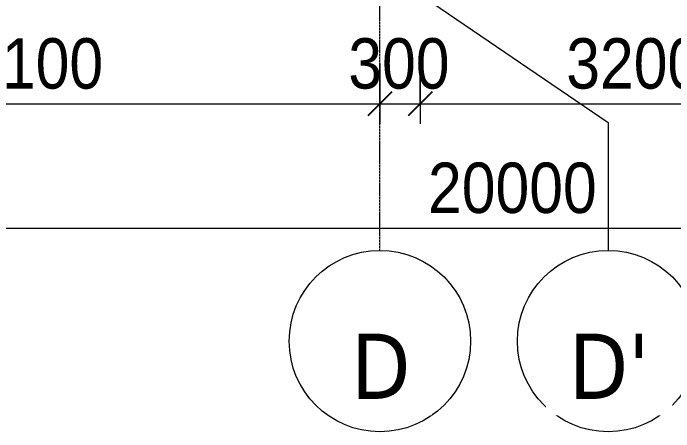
# Model space of a CAD drawing. Header units: millimetres. Extents: x 3451 to 201731, y -8641 to 35300.
# Drawn here: x 30808 to 35723, y -7041 to -3926 of the extents above; entities that cross this region are included whole.
import ezdxf

# ---------------------------------------------------------------- set-up
doc = ezdxf.new("R2010")
doc.units = ezdxf.units.MM
doc.linetypes.add('Grid Line', pattern=[22.225, 12.7, -3.175, 3.175, -3.175])
for name, color, linetype, lineweight in [('A-ANNO-DIMS', 211, 'Continuous', 9), ('A-ANNO-DIMS-150', 211, 'Continuous', 9), ('S-GRID', 1, 'Continuous', 9), ('S-GRID-1', 1, 'Grid Line', 9), ('S-GRID-IDEN', 1, 'Continuous', 9)]:
    doc.layers.add(name, color=color, linetype=linetype, lineweight=lineweight)
doc.styles.add('Tahoma_B_1', font='tahomabd.ttf', dxfattribs={"height": 487.5})
doc.styles.add('UTM Avo', font='', dxfattribs={"width": 0.9, "height": 375})
doc.styles.get('UTM Avo').set_extended_font_data('UTM Avo')
doc.dimstyles.new('1_Dim_chi_tiet_2_5', dxfattribs={"dimscale": 304.8, "dimtxt": 374.737856, "dimasz": 0.590551, "dimexe": 0.492126, "dimexo": 0.0625, "dimgap": 0.049213, "dimtad": 1, "dimdec": 0, "dimrnd": 5, "dimzin": 0, "dimdsep": 46, "dimtxsty": 'UTM Avo', "dimblk1": 'OBLIQUE', "dimblk2": 'OBLIQUE', "dimsah": 1, "dimcen": 0.09, "dimdle": 0.492126, "dimazin": 0, "dimtfac": 1, "dimtdec": 4, "dimtix": 1, "dimtmove": 0, "dimatfit": 3, "dimfxl": 0.984252, "dimfxlon": 1, "dimtvp": 1, "dimtolj": 1, "dimtzin": 0, "dimarcsym": 2})

# ---------------------------------------------------------------- blocks, each defined once
blk = doc.blocks.new('Grid - M_Grid Head - Circle-353313-TKCS_MẶT CẮT C')
at = {"layer": 'S-GRID-IDEN'}
blk.add_circle((17236.9, -6366), 675, dxfattribs=at)
blk = doc.blocks.new('DIMBLOCK34-TKCS_MẶT CẮT C')
at = {"layer": 'A-ANNO-DIMS-150'}
for p, q in [((28436.9, -4298.9), (28436.9, -4748.9)), ((28436.9, -4598.9), (28436.9, -4298.9)), ((33536.9, -4298.9), (33536.9, -4748.9)), ((33536.9, -4598.9), (33536.9, -4298.9)), ((28436.9, -4598.9), (33536.9, -4598.9))]:
    blk.add_line(p, q, dxfattribs=at)
at = {"layer": 'A-ANNO-DIMS-150', "lineweight": 25}
for p, q in [((28436.9, -4598.9), (28526.9, -4508.9)), ((33536.9, -4598.9), (33626.9, -4508.9)), ((28436.9, -4598.9), (28346.9, -4688.9)), ((33536.9, -4598.9), (33446.9, -4688.9))]:
    blk.add_line(p, q, dxfattribs=at)
at = {"layer": 'A-ANNO-DIMS-150', "color": 0, "insert": (30473.4, -4111.8), "char_height": 375, "width": 1232.471, "attachment_point": 1, "line_spacing_factor": 1.110334, "style": 'UTM Avo'}
blk.add_mtext('5100', dxfattribs=at)
blk = doc.blocks.new('_Oblique')
at = {"color": 0, "linetype": 'ByBlock', "lineweight": -2}
blk.add_line((-0.5, -0.5), (0.5, 0.5), dxfattribs=at)
blk = doc.blocks.new('DIMBLOCK35-TKCS_MẶT CẮT C')
at = {"layer": 'A-ANNO-DIMS-150'}
for p, q in [((33536.9, -4298.9), (33536.9, -4748.9)), ((33536.9, -4598.9), (33536.9, -4298.9)), ((33836.9, -4298.9), (33836.9, -4748.9)), ((33836.9, -4598.9), (33836.9, -4298.9)), ((33536.9, -4598.9), (33836.9, -4598.9))]:
    blk.add_line(p, q, dxfattribs=at)
at = {"layer": 'A-ANNO-DIMS-150', "lineweight": 25}
for p, q in [((33536.9, -4598.9), (33626.9, -4508.9)), ((33836.9, -4598.9), (33926.9, -4508.9)), ((33536.9, -4598.9), (33446.9, -4688.9)), ((33836.9, -4598.9), (33746.9, -4688.9))]:
    blk.add_line(p, q, dxfattribs=at)
at = {"layer": 'A-ANNO-DIMS-150', "color": 0, "insert": (33301.8, -4111.8), "char_height": 375, "width": 924.353, "attachment_point": 1, "line_spacing_factor": 1.110334, "style": 'UTM Avo'}
blk.add_mtext('300', dxfattribs=at)
blk = doc.blocks.new('DIMBLOCK36-TKCS_MẶT CẮT C')
at = {"layer": 'A-ANNO-DIMS-150'}
for p, q in [((33836.9, -4298.9), (33836.9, -4748.9)), ((33836.9, -4598.9), (33836.9, -4298.9)), ((37036.9, -4298.9), (37036.9, -4748.9)), ((37036.9, -4598.9), (37036.9, -4298.9)), ((33836.9, -4598.9), (37036.9, -4598.9))]:
    blk.add_line(p, q, dxfattribs=at)
at = {"layer": 'A-ANNO-DIMS-150', "lineweight": 25}
for p, q in [((33836.9, -4598.9), (33926.9, -4508.9)), ((37036.9, -4598.9), (37126.9, -4508.9)), ((33836.9, -4598.9), (33746.9, -4688.9)), ((37036.9, -4598.9), (36946.9, -4688.9))]:
    blk.add_line(p, q, dxfattribs=at)
at = {"layer": 'A-ANNO-DIMS-150', "color": 0, "insert": (34923.4, -4111.8), "char_height": 375, "width": 1232.471, "attachment_point": 1, "line_spacing_factor": 1.110334, "style": 'UTM Avo'}
blk.add_mtext('3200', dxfattribs=at)
blk = doc.blocks.new('DIMBLOCK50-TKCS_MẶT CẮT C')
at = {"layer": 'A-ANNO-DIMS-150'}
for p, q in [((24536.9, -5224.8), (24536.9, -5674.8)), ((24536.9, -5524.8), (24536.9, -5224.8)), ((44536.9, -5224.8), (44536.9, -5674.8)), ((44536.9, -5524.8), (44536.9, -5224.8)), ((24536.9, -5524.8), (44536.9, -5524.8))]:
    blk.add_line(p, q, dxfattribs=at)
at = {"layer": 'A-ANNO-DIMS-150', "lineweight": 25}
for p, q in [((24536.9, -5524.8), (24626.9, -5434.8)), ((44536.9, -5524.8), (44626.9, -5434.8)), ((24536.9, -5524.8), (24446.9, -5614.8)), ((44536.9, -5524.8), (44446.9, -5614.8))]:
    blk.add_line(p, q, dxfattribs=at)
at = {"layer": 'A-ANNO-DIMS-150', "color": 0, "insert": (33895, -5037.6), "char_height": 375, "width": 1540.589, "attachment_point": 1, "line_spacing_factor": 1.110334, "style": 'UTM Avo'}
blk.add_mtext('20000', dxfattribs=at)

msp = doc.modelspace()

# ---------------------------------------------------------------- linework, layer by layer
at = {"layer": 'S-GRID'}
for p, q in [((33836.9, -3786), (35235.5, -4738.5)), ((35235.5, -4738.5), (35235.5, -5691))]:
    msp.add_line(p, q, dxfattribs=at)
at = {"layer": 'S-GRID-1'}
msp.add_line((33536.9, -5691), (33536.9, -1941), dxfattribs=at)

# ---------------------------------------------------------------- block references
at = {"layer": 'S-GRID-IDEN'}
for p in [(16300, 0), (17998.5, 0)]:
    msp.add_blockref('Grid - M_Grid Head - Circle-353313-TKCS_MẶT CẮT C', p, dxfattribs=at)

# ---------------------------------------------------------------- dimensions: what is measured, and where the dimension line sits
at = {"layer": 'A-ANNO-DIMS'}
for base, p1, p2, override, picture, middle in [((33536.9, -4598.9), (28436.9, -4298.9), (33536.9, -4298.9), {"dimpost": '<>', "dimfxl": 5100}, 'DIMBLOCK34-TKCS_MẶT CẮT C', (30986.9, -4389.9)), ((33836.9, -4598.9), (33536.9, -4298.9), (33836.9, -4298.9), {"dimpost": '<>', "dimfxl": 300}, 'DIMBLOCK35-TKCS_MẶT CẮT C', (33686.9, -4389.9)), ((37036.9, -4598.9), (33836.9, -4298.9), (37036.9, -4298.9), {"dimpost": '<>', "dimfxl": 3200}, 'DIMBLOCK36-TKCS_MẶT CẮT C', (35436.9, -4389.9)), ((44536.9, -5524.8), (24536.9, -5224.8), (44536.9, -5224.8), {"dimpost": '<>', "dimfxl": 20000}, 'DIMBLOCK50-TKCS_MẶT CẮT C', (34536.9, -5315.7))]:
    dim = msp.add_linear_dim(base=base, p1=p1, p2=p2, dimstyle='1_Dim_chi_tiet_2_5', override=override, dxfattribs=at)
    dim.commit()
    dim.dimension.update_dxf_attribs({"geometry": picture, "text_midpoint": middle})

# ---------------------------------------------------------------- next in the draw order: texts
at = {"layer": 'S-GRID-IDEN', "char_height": 487.5, "attachment_point": 5, "line_spacing_factor": 0.996129, "style": 'Tahoma_B_1', "bg_fill": 3, "box_fill_scale": 1.25, "bg_fill_color": 256, "bg_fill_true_color": 13158600, "bg_fill_transparency": 0}
for s, insert, width in [('\\pt1904.99887,3809.99775,5715.0015,7620.00037,9524.99925,11429.99813,13335.00187,15240.00075,17144.99962,19049.9985,20955.00225,22860.00112,24765,26669.99887,28574.99775,30480.0015,32385.00037,34289.99925,36194.99812,38100.00187,40005.00075,41909.99962,43814.9985,45720.00225,47625.00112,49530,51434.99887,53339.99775,55245.0015,57150.00037,59054.99925,60959.99812;D', (33543.2, -6553.3), 516), ("\\pt1904.99887,3809.99775,5715.0015,7620.00037,9524.99925,11429.99813,13335.00187,15240.00075,17144.99962,19049.9985,20955.00225,22860.00112,24765,26669.99887,28574.99775,30480.0015,32385.00037,34289.99925,36194.99812,38100.00187,40005.00075,41909.99962,43814.9985,45720.00225,47625.00112,49530,51434.99887,53339.99775,55245.0015,57150.00037,59054.99925,60959.99812;D'", (35242.5, -6553.3), 694.5)]:
    msp.add_mtext(s, dxfattribs=dict(at, insert=insert, width=width))

doc.saveas('drawing.dxf')
